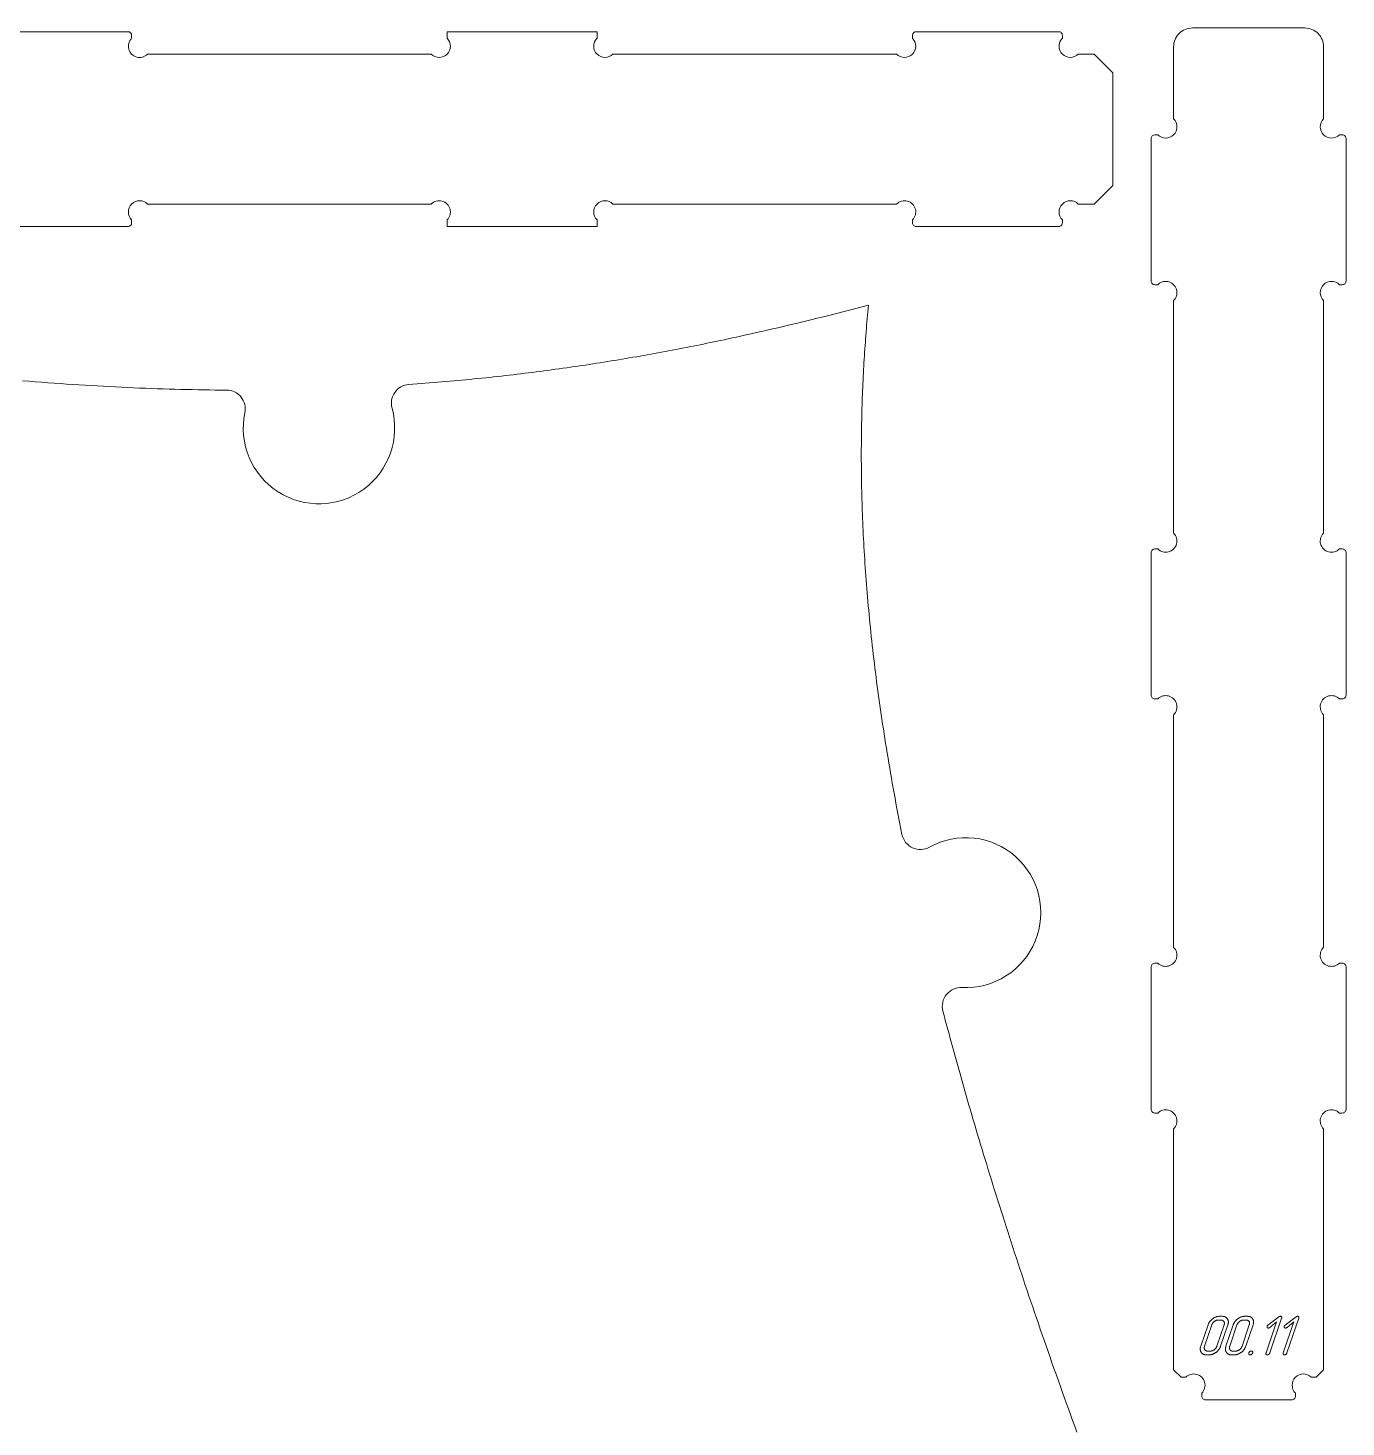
# Model space of a CAD drawing. Header units: millimetres. Extents: x 10 to 1464, y -737 to -10.
# Drawn here: x 384.6 to 736.2, y -383.4 to -10.2 of the extents above; entities that cross this region are included whole.
import ezdxf

# ---------------------------------------------------------------- set-up
doc = ezdxf.new("R2010")
doc.units = ezdxf.units.MM
doc.layers.add('Cut', color=7, linetype='Continuous', lineweight=0)
doc.layers.add('Mark', color=7, linetype='Continuous', lineweight=0)

msp = doc.modelspace()

# ---------------------------------------------------------------- linework, layer by layer
at = {"layer": 'Cut'}
for points in [[(373.213451, -11.16194), (411.213375, -11.16194, -0.4142135624), (412.213373, -12.161938), (412.213373, -12.919287, 1), (416.456014, -17.161928), (492.137231, -17.161928, 1), (496.379872, -12.919287), (496.379872, -11.16194), (536.379792, -11.16194), (536.379792, -12.919287, 1), (540.622433, -17.161928), (616.303649, -17.161928, 1), (620.54629, -12.919287), (620.54629, -12.161938, -0.4142135624), (621.546288, -11.16194), (659.546212, -11.16194, -0.4142135624), (660.54621, -12.161938), (660.54621, -12.919287, 1), (664.788851, -17.161928), (669.046193, -17.161928), (674.046183, -22.161918), (674.046183, -52.161858), (669.046193, -57.161848), (664.788851, -57.161848, 1), (660.54621, -61.404489), (660.54621, -62.161838, -0.4142135624), (659.546212, -63.161836), (621.546288, -63.161836, -0.4142135624), (620.54629, -62.161838), (620.54629, -61.404489, 1), (616.303649, -57.161848), (540.622433, -57.161848, 1), (536.379792, -61.404489), (536.379792, -63.161836), (496.379872, -63.161836), (496.379872, -61.404489, 1), (492.137231, -57.161848), (416.456014, -57.161848, 1), (412.213373, -61.404489), (412.213373, -62.161838, -0.4142135624), (411.213375, -63.161836), (373.213451, -63.161836, -0.4142135624)], [(383.110301, -104.282768), (384.803972, -104.421721), (386.491806, -104.556517), (388.173826, -104.687175), (389.850057, -104.813717), (391.52052, -104.936163), (393.185239, -105.054535), (394.844238, -105.168852), (396.497538, -105.279136), (398.145165, -105.385408), (399.78714, -105.487689), (401.423487, -105.585999), (403.054229, -105.680359), (404.67939, -105.770789), (406.298992, -105.857312), (407.913058, -105.939947), (409.521612, -106.018716), (411.124677, -106.093638), (412.722277, -106.164736), (414.314433, -106.23203), (415.90117, -106.29554), (417.48251, -106.355288), (419.058477, -106.411294), (420.629095, -106.463579), (422.194385, -106.512164), (423.754371, -106.55707), (425.309077, -106.598318), (426.858526, -106.635928), (428.40274, -106.669921), (429.941743, -106.700318), (431.475559, -106.727139), (433.004209, -106.750407), (434.527718, -106.770141), (436.046109, -106.786362), (437.559404, -106.799091, -0.4733685227), (442.418383, -112.816508, 1.2686551321), (481.682255, -111.606828, -0.4729691755), (486.155079, -105.302161), (487.260924, -105.223401), (488.363907, -105.142798), (489.46404, -105.060364), (490.561336, -104.97611), (491.655809, -104.890047), (492.74747, -104.802187), (493.836332, -104.712541), (494.922409, -104.621122), (496.005712, -104.527939), (497.086255, -104.433006), (498.16405, -104.336332), (499.239111, -104.23793), (500.311449, -104.137811), (501.381078, -104.035987), (502.44801, -103.932469), (503.512259, -103.827267), (504.573836, -103.720395), (505.632754, -103.611863), (506.689027, -103.501683), (507.742667, -103.389866), (508.793686, -103.276423), (509.842098, -103.161367), (510.887915, -103.044708), (511.93115, -102.926458), (512.971816, -102.806629), (514.009925, -102.685231), (515.045491, -102.562276), (516.078525, -102.437776), (517.109041, -102.311743), (518.137051, -102.184187), (519.162568, -102.05512), (520.185605, -101.924553), (521.206175, -101.792499), (522.22429, -101.658968), (523.239963, -101.523971), (524.253207, -101.387521), (525.264034, -101.249629), (526.272458, -101.110306), (527.27849, -100.969563), (528.282144, -100.827412), (529.283433, -100.683865), (530.282369, -100.538933), (531.278965, -100.392628), (532.273234, -100.24496), (533.265188, -100.095941), (534.25484, -99.945583), (535.242203, -99.793897), (536.22729, -99.640895), (537.210113, -99.486588), (538.190685, -99.330987), (539.169019, -99.174105), (540.145127, -99.015952), (541.119023, -98.856539), (542.090719, -98.695879), (543.060228, -98.533982), (544.027562, -98.370861), (544.992734, -98.206526), (545.955758, -98.04099), (546.916645, -97.874263), (547.875409, -97.706356), (548.832062, -97.537282), (549.786616, -97.367052), (550.739086, -97.195678), (551.689483, -97.02317), (552.63782, -96.84954), (553.58411, -96.6748), (554.528365, -96.49896), (555.470599, -96.322034), (556.410824, -96.144031), (557.349053, -95.964963), (558.285299, -95.784843), (559.219574, -95.603681), (560.15189, -95.421488), (561.082262, -95.238277), (562.010701, -95.054058), (562.937221, -94.868843), (563.861833, -94.682644), (564.784551, -94.495471), (565.705388, -94.307338), (566.624355, -94.118253), (567.541467, -93.928231), (568.456736, -93.73728), (569.370174, -93.545414), (570.281794, -93.352644), (572.099631, -92.964436), (573.91035, -92.572748), (575.714052, -92.177671), (577.51084, -91.779296), (579.300814, -91.377717), (581.084078, -90.973023), (582.860733, -90.565307), (584.630881, -90.154659), (586.394623, -89.741173), (588.152062, -89.324939), (589.903299, -88.906048), (591.648437, -88.484593), (593.387577, -88.060664), (595.120822, -87.634355), (596.848273, -87.205755), (598.570031, -86.774956), (600.2862, -86.342051), (601.99688, -85.90713), (603.702174, -85.470286), (605.402172, -85.031594), (607.096927, -84.591084), (608.786487, -84.148779), (608.704309, -85.031273), (608.623672, -85.916087), (608.544598, -86.803248), (608.467106, -87.692782), (608.391217, -88.584718), (608.31695, -89.479084), (608.244327, -90.375905), (608.173368, -91.275211), (608.104093, -92.177028), (608.036523, -93.081385), (607.970677, -93.988307), (607.906576, -94.897823), (607.844241, -95.809961), (607.783692, -96.724748), (607.724949, -97.64221), (607.668032, -98.562377), (607.612962, -99.485274), (607.55976, -100.41093), (607.508445, -101.339373), (607.459038, -102.270628), (607.411559, -103.204725), (607.366028, -104.141691), (607.322467, -105.081552), (607.280895, -106.024336), (607.241332, -106.970072), (607.2038, -107.918786), (607.168318, -108.870505), (607.134906, -109.825258), (607.103586, -110.783072), (607.074377, -111.743974), (607.047299, -112.707991), (607.022374, -113.675152), (606.999621, -114.645483), (606.97906, -115.619012), (606.960713, -116.595767), (606.944599, -117.575774), (606.930739, -118.559062), (606.919153, -119.545658), (606.909862, -120.535589), (606.902885, -121.528883), (606.898244, -122.525568), (606.895958, -123.52567), (606.896048, -124.529217), (606.898534, -125.536237), (606.903436, -126.546757), (606.910775, -127.560805), (606.920572, -128.578407), (606.932846, -129.599593), (606.947618, -130.624388), (606.964909, -131.652821), (606.984738, -132.684918), (607.007126, -133.720708), (607.032093, -134.760218), (607.05966, -135.803475), (607.089846, -136.850507), (607.122674, -137.901341), (607.158161, -138.956005), (607.19633, -140.014525), (607.2372, -141.076931), (607.280792, -142.143248), (607.327126, -143.213506), (607.376223, -144.28773), (607.428102, -145.365948), (607.482784, -146.448189), (607.540289, -147.534479), (607.600639, -148.624845), (607.663852, -149.719316), (607.72995, -150.817919), (607.798953, -151.920681), (607.870881, -153.02763), (607.945754, -154.138793), (608.023594, -155.254197), (608.104419, -156.373871), (608.188251, -157.497841), (608.27511, -158.626136), (608.365016, -159.758781), (608.45799, -160.895806), (608.554052, -162.037237), (608.653222, -163.183102), (608.75552, -164.333428), (608.860968, -165.488243), (608.969584, -166.647575), (609.081391, -167.81145), (609.196407, -168.979896), (609.314654, -170.152941), (609.436152, -171.330612), (609.56092, -172.512937), (609.68898, -173.699942), (609.820352, -174.891656), (609.955055, -176.088107), (610.093111, -177.28932), (610.23454, -178.495325), (610.379362, -179.706147), (610.527597, -180.921816), (610.679266, -182.142358), (610.83439, -183.367801), (610.992987, -184.598171), (611.15508, -185.833498), (611.320688, -187.073808), (611.489831, -188.319128), (611.66253, -189.569486), (611.838806, -190.82491), (612.018677, -192.085427), (612.202166, -193.351064), (612.389292, -194.621849), (612.580076, -195.89781), (612.774537, -197.178973), (612.972697, -198.465367), (613.174576, -199.757019), (613.380193, -201.053955), (613.58957, -202.356205), (613.802726, -203.663794), (614.019683, -204.976751), (614.240459, -206.295104), (614.465077, -207.618878), (614.693555, -208.948103), (614.925915, -210.282806), (615.162177, -211.623013), (615.402361, -212.968752), (615.646487, -214.320052), (615.894576, -215.676939), (616.146647, -217.03944), (616.402723, -218.407584), (616.662822, -219.781398), (616.926966, -221.160908), (617.195173, -222.546144), (617.467466, -223.937131), (617.743865, -225.333898, 0.5083801944), (625.075102, -228.729547, -1.3267637469), (633.761038, -266.188319, 0.5074658755), (628.668657, -272.44984), (628.989108, -273.668706), (629.312339, -274.891462), (629.638358, -276.118121), (629.967174, -277.348694), (630.298797, -278.583194), (630.633235, -279.821632), (630.970498, -281.064022), (631.310594, -282.310375), (631.653533, -283.560703), (631.999323, -284.815018), (632.347974, -286.073334), (632.699494, -287.335661), (633.053893, -288.602012), (633.411179, -289.872399), (633.771362, -291.146835), (634.13445, -292.425331), (634.500453, -293.7079), (634.869379, -294.994554), (635.241239, -296.285305), (635.616039, -297.580165), (635.993791, -298.879147), (636.374502, -300.182262), (636.758182, -301.489523), (637.144839, -302.800941), (637.534484, -304.11653), (637.927124, -305.436301), (638.322768, -306.760266), (638.721427, -308.088438), (639.123108, -309.420828), (639.527821, -310.75745), (639.935575, -312.098314), (640.346378, -313.443434), (640.760241, -314.792821), (641.177171, -316.146488), (641.597178, -317.504447), (642.020271, -318.866709), (642.446459, -320.233288), (642.875751, -321.604194), (643.308156, -322.979442), (643.743683, -324.359041), (644.18234, -325.743006), (644.624138, -327.131347), (645.069085, -328.524078), (645.517189, -329.92121), (645.968461, -331.322755), (646.422909, -332.728726), (646.880541, -334.139134), (647.341368, -335.553993), (647.805398, -336.973314), (648.27264, -338.397109), (648.743103, -339.82539), (649.216796, -341.25817), (649.693729, -342.695461), (650.173909, -344.137275), (650.657347, -345.583624), (651.144051, -347.03452), (651.63403, -348.489976), (652.127293, -349.950003), (652.623849, -351.414614), (653.123708, -352.883821), (653.626878, -354.357637), (654.133368, -355.836072), (654.643188, -357.31914), (655.156346, -358.806853), (655.672851, -360.299222), (656.192712, -361.796261), (656.715939, -363.297981), (657.24254, -364.804394), (657.772525, -366.315512), (658.305902, -367.831348), (658.84268, -369.351914), (659.382869, -370.877222), (659.926477, -372.407284), (660.473514, -373.942113), (661.023988, -375.48172), (661.577909, -377.026118), (662.135285, -378.575318), (662.696126, -380.129334), (663.26044, -381.688176), (663.828237, -383.251859), (664.399525, -384.820392)]]:
    msp.add_lwpolyline(points, format="xyb", dxfattribs=at)
msp.add_lwpolyline([(692.223952, -370.176955), (690.223956, -368.176959), (690.223956, -303.919737, 1), (685.981315, -299.677096), (685.223966, -299.677096, -0.4142135624), (684.223968, -298.677098), (684.223968, -260.677174, -0.4142134806), (685.223966, -259.677176), (685.981315, -259.677176, 1), (690.223956, -255.434535), (690.223956, -193.419958, 1), (685.981315, -189.177317), (685.223966, -189.177317, -0.4142135624), (684.223968, -188.177319), (684.223968, -150.177395, -0.4142135624), (685.223966, -149.177397), (685.981315, -149.177397, 1), (690.223956, -144.934756), (690.223956, -82.920179, 1), (685.981315, -78.677538), (685.223966, -78.677538, -0.4142135624), (684.223968, -77.67754), (684.223968, -39.677615, -0.4142134141), (685.223966, -38.677618), (685.981315, -38.677618, 1), (690.223956, -34.434977), (690.223956, -15.177665, -0.4142135624), (695.223946, -10.177675), (725.223886, -10.177675, -0.4142135624), (730.223876, -15.177665), (730.223876, -34.434977, 1), (734.466517, -38.677618), (735.223866, -38.677618, -0.4142135624), (736.223864, -39.677615), (736.223864, -77.67754, -0.4142135624), (735.223866, -78.677538), (734.466517, -78.677538, 1), (730.223876, -82.920179), (730.223876, -144.934756, 1), (734.466517, -149.177397), (735.223866, -149.177397, -0.4142135624), (736.223864, -150.177394), (736.223864, -188.177319, -0.4142135624), (735.223866, -189.177317), (734.466517, -189.177317, 1), (730.223876, -193.419958), (730.223876, -255.434535, 1), (734.466517, -259.677176), (735.223866, -259.677176, -0.4142135624), (736.223864, -260.677174), (736.223864, -298.677098, -0.4142135624), (735.223866, -299.677096), (734.466517, -299.677096, 1), (730.223876, -303.919737), (730.223876, -368.176959), (728.22388, -370.176955), (726.966532, -370.176955, 1), (722.723891, -374.419596), (722.723891, -375.176945, -0.4142135624), (721.723893, -376.176943), (698.723939, -376.176943, -0.4142135624), (697.723941, -375.176945), (697.723941, -374.419596, 1), (693.4813, -370.176955)], format="xyb", close=True, dxfattribs=at)
at = {"layer": 'Mark'}
for points in [[(698.973939, -364.188524), (699.688223, -364.188524), (699.807729, -364.185918), (699.926765, -364.178098), (700.045331, -364.165066), (700.163428, -364.146821), (700.281055, -364.123364), (700.398213, -364.094693), (700.514901, -364.06081), (700.63112, -364.021714), (700.746869, -363.977405), (700.862149, -363.927883), (700.976959, -363.873148), (701.0913, -363.8132), (701.205171, -363.74804), (701.318573, -363.677667), (701.431505, -363.602081), (701.543967, -363.521282), (701.65395, -363.436768), (701.759444, -363.350034), (701.860449, -363.261083), (701.956965, -363.169912), (702.048992, -363.076523), (702.136529, -362.980915), (702.219578, -362.883089), (702.298137, -362.783044), (702.372207, -362.680781), (702.441788, -362.576298), (702.50688, -362.469598), (702.567483, -362.360678), (702.623597, -362.24954), (702.675221, -362.136184), (702.722356, -362.020608), (702.765003, -361.902814), (704.706963, -356.18854), (704.744283, -356.071012), (704.775606, -355.955677), (704.800932, -355.842534), (704.820261, -355.731583), (704.833594, -355.622825), (704.84093, -355.516259), (704.84227, -355.411886), (704.837613, -355.309705), (704.826959, -355.209717), (704.810308, -355.111921), (704.787661, -355.016318), (704.759017, -354.922907), (704.724376, -354.831689), (704.683739, -354.742663), (704.637105, -354.655829), (704.584475, -354.571188), (704.526851, -354.490254), (704.465237, -354.414542), (704.399634, -354.344051), (704.330042, -354.278782), (704.25646, -354.218734), (704.178889, -354.163908), (704.097328, -354.114303), (704.011778, -354.06992), (703.922238, -354.030758), (703.828708, -353.996818), (703.731189, -353.9681), (703.629681, -353.944603), (703.524183, -353.926327), (703.414695, -353.913273), (703.301218, -353.905441), (703.183752, -353.90283), (702.469468, -353.90283), (702.351409, -353.905447), (702.23373, -353.913297), (702.11643, -353.92638), (701.999508, -353.944697), (701.882966, -353.968247), (701.766802, -353.99703), (701.651017, -354.031047), (701.535611, -354.070297), (701.420583, -354.11478), (701.305935, -354.164496), (701.191665, -354.219446), (701.077775, -354.279629), (700.964263, -354.345046), (700.85113, -354.415696), (700.738376, -354.491579), (700.626, -354.572695), (700.516064, -354.657507), (700.410628, -354.744476), (700.309691, -354.833602), (700.213253, -354.924885), (700.121316, -355.018325), (700.033878, -355.113922), (699.950939, -355.211677), (699.8725, -355.311589), (699.798561, -355.413658), (699.729121, -355.517884), (699.664181, -355.624267), (699.60374, -355.732807), (699.547799, -355.843505), (699.496358, -355.956359), (699.449416, -356.071371), (699.406974, -356.18854), (697.465013, -361.902814), (697.42772, -362.020249), (697.396393, -362.135501), (697.371033, -362.248569), (697.351638, -362.359454), (697.33821, -362.468156), (697.330748, -362.574674), (697.329252, -362.679009), (697.333722, -362.781161), (697.344158, -362.881129), (697.360561, -362.978914), (697.382929, -363.074516), (697.411264, -363.167935), (697.445565, -363.25917), (697.485832, -363.348222), (697.532066, -363.43509), (697.584265, -363.519775), (697.641427, -363.600757), (697.702549, -363.676513), (697.767629, -363.747045), (697.836668, -363.812353), (697.909666, -363.872436), (697.986623, -363.927294), (698.067539, -363.976928), (698.152414, -364.021337), (698.241248, -364.060521), (698.334041, -364.094481), (698.430794, -364.123217), (698.531505, -364.146727), (698.636175, -364.165013), (698.744804, -364.178075), (698.857392, -364.185912)], [(705.695354, -364.188524), (706.409638, -364.188524), (706.529144, -364.185918), (706.64818, -364.178098), (706.766746, -364.165066), (706.884843, -364.146821), (707.00247, -364.123364), (707.119628, -364.094693), (707.236317, -364.06081), (707.352535, -364.021714), (707.468285, -363.977405), (707.583564, -363.927883), (707.698374, -363.873148), (707.812715, -363.8132), (707.926586, -363.74804), (708.039988, -363.677667), (708.15292, -363.602081), (708.265382, -363.521282), (708.375365, -363.436768), (708.48086, -363.350034), (708.581864, -363.261083), (708.67838, -363.169912), (708.770407, -363.076523), (708.857944, -362.980915), (708.940993, -362.883089), (709.019552, -362.783044), (709.093622, -362.680781), (709.163203, -362.576298), (709.228295, -362.469598), (709.288898, -362.360678), (709.345012, -362.24954), (709.396636, -362.136184), (709.443772, -362.020608), (709.486418, -361.902814), (711.428378, -356.18854), (711.465698, -356.071012), (711.497021, -355.955677), (711.522347, -355.842534), (711.541676, -355.731583), (711.555009, -355.622825), (711.562345, -355.516259), (711.563685, -355.411886), (711.559028, -355.309705), (711.548374, -355.209717), (711.531723, -355.111921), (711.509076, -355.016318), (711.480432, -354.922907), (711.445791, -354.831689), (711.405154, -354.742663), (711.35852, -354.655829), (711.30589, -354.571188), (711.248266, -354.490254), (711.186652, -354.414542), (711.12105, -354.344051), (711.051457, -354.278782), (710.977875, -354.218734), (710.900304, -354.163908), (710.818743, -354.114303), (710.733193, -354.06992), (710.643653, -354.030758), (710.550123, -353.996818), (710.452604, -353.9681), (710.351096, -353.944603), (710.245598, -353.926327), (710.13611, -353.913273), (710.022633, -353.905441), (709.905167, -353.90283), (709.190883, -353.90283), (709.072825, -353.905447), (708.955145, -353.913297), (708.837845, -353.92638), (708.720923, -353.944697), (708.604381, -353.968247), (708.488217, -353.99703), (708.372432, -354.031047), (708.257026, -354.070297), (708.141998, -354.11478), (708.02735, -354.164496), (707.91308, -354.219446), (707.79919, -354.279629), (707.685678, -354.345046), (707.572545, -354.415696), (707.459791, -354.491579), (707.347415, -354.572695), (707.237479, -354.657507), (707.132043, -354.744476), (707.031106, -354.833602), (706.934669, -354.924885), (706.842731, -355.018325), (706.755293, -355.113922), (706.672354, -355.211677), (706.593915, -355.311589), (706.519976, -355.413658), (706.450536, -355.517884), (706.385596, -355.624267), (706.325155, -355.732807), (706.269214, -355.843505), (706.217773, -355.956359), (706.170831, -356.071371), (706.128389, -356.18854), (704.186428, -361.902814), (704.149135, -362.020249), (704.117808, -362.135501), (704.092448, -362.248569), (704.073053, -362.359454), (704.059625, -362.468156), (704.052163, -362.574674), (704.050667, -362.679009), (704.055137, -362.781161), (704.065573, -362.881129), (704.081976, -362.978914), (704.104344, -363.074516), (704.132679, -363.167935), (704.16698, -363.25917), (704.207247, -363.348222), (704.253481, -363.43509), (704.30568, -363.519775), (704.362843, -363.600757), (704.423964, -363.676513), (704.489044, -363.747045), (704.558083, -363.812353), (704.631081, -363.872436), (704.708038, -363.927294), (704.788954, -363.976928), (704.873829, -364.021337), (704.962663, -364.060521), (705.055457, -364.094481), (705.152209, -364.123217), (705.25292, -364.146727), (705.35759, -364.165013), (705.466219, -364.178075), (705.578807, -364.185912)], [(719.042426, -354.402829), (719.060689, -354.343148), (719.073626, -354.287316), (719.081238, -354.235335), (719.083524, -354.187205), (719.080485, -354.142925), (719.07212, -354.102495), (719.058428, -354.065916), (719.039412, -354.033187), (719.015069, -354.004309), (718.985401, -353.979281), (718.950407, -353.958104), (718.910087, -353.940777), (718.864442, -353.9273), (718.813471, -353.917674), (718.757174, -353.911898), (718.695551, -353.909973), (718.644964, -353.912198), (718.594763, -353.918874), (718.54495, -353.93), (718.495523, -353.945576), (718.446484, -353.965602), (718.397833, -353.990079), (718.349568, -354.019006), (718.30169, -354.052384), (715.40058, -356.228384), (715.362025, -356.258035), (715.326382, -356.290291), (715.293652, -356.325153), (715.263834, -356.362619), (715.236928, -356.402691), (715.212934, -356.445369), (715.191852, -356.490651), (715.173683, -356.538539), (715.158891, -356.589028), (715.149391, -356.637814), (715.145184, -356.684898), (715.14627, -356.730281), (715.152648, -356.773961), (715.164319, -356.815939), (715.181282, -356.856215), (715.203538, -356.894789), (715.230093, -356.930154), (715.259952, -356.960804), (715.293116, -356.986739), (715.329584, -357.007958), (715.369357, -357.024462), (715.412435, -357.03625), (715.458817, -357.043324), (715.508504, -357.045681), (715.558699, -357.043379), (715.608783, -357.036474), (715.658755, -357.024964), (715.708615, -357.008851), (715.758364, -356.988134), (715.808001, -356.962813), (715.857527, -356.932888), (715.906941, -356.89836), (717.692986, -355.40997), (714.879599, -363.688525), (714.860969, -363.749072), (714.847573, -363.805712), (714.839411, -363.858447), (714.836484, -363.907275), (714.838791, -363.952196), (714.846331, -363.993212), (714.859106, -364.030321), (714.877116, -364.063524), (714.900359, -364.092821), (714.928837, -364.118212), (714.962549, -364.139696), (715.001495, -364.157274), (715.045675, -364.170946), (715.095089, -364.180712), (715.149738, -364.186571), (715.209621, -364.188524), (715.271696, -364.186571), (715.331138, -364.180712), (715.387945, -364.170946), (715.442119, -364.157274), (715.493658, -364.139696), (715.542563, -364.118212), (715.588834, -364.092821), (715.632471, -364.063524), (715.673474, -364.030321), (715.711843, -363.993212), (715.747578, -363.952196), (715.780678, -363.907275), (715.811145, -363.858447), (715.838977, -363.805712), (715.864176, -363.749072), (715.88674, -363.688525)], [(723.620988, -354.402829), (723.639251, -354.343148), (723.652189, -354.287316), (723.659801, -354.235335), (723.662087, -354.187205), (723.659047, -354.142925), (723.650682, -354.102495), (723.636991, -354.065916), (723.617974, -354.033187), (723.593631, -354.004309), (723.563963, -353.979281), (723.528969, -353.958104), (723.48865, -353.940777), (723.443004, -353.9273), (723.392033, -353.917674), (723.335736, -353.911898), (723.274113, -353.909973), (723.223526, -353.912198), (723.173325, -353.918874), (723.123512, -353.93), (723.074086, -353.945576), (723.025047, -353.965602), (722.976395, -353.990079), (722.92813, -354.019006), (722.880253, -354.052384), (719.979142, -356.228384), (719.940587, -356.258035), (719.904945, -356.290291), (719.872214, -356.325153), (719.842396, -356.362619), (719.81549, -356.402691), (719.791496, -356.445369), (719.770415, -356.490651), (719.752246, -356.538539), (719.737453, -356.589028), (719.727953, -356.637814), (719.723746, -356.684898), (719.724832, -356.730281), (719.73121, -356.773961), (719.742881, -356.815939), (719.759844, -356.856215), (719.7821, -356.894789), (719.808655, -356.930154), (719.838514, -356.960804), (719.871678, -356.986739), (719.908146, -357.007958), (719.947919, -357.024462), (719.990997, -357.03625), (720.037379, -357.043324), (720.087066, -357.045681), (720.137261, -357.043379), (720.187345, -357.036474), (720.237317, -357.024964), (720.287177, -357.008851), (720.336926, -356.988134), (720.386563, -356.962813), (720.436089, -356.932888), (720.485503, -356.89836), (722.271549, -355.40997), (719.458161, -363.688525), (719.439531, -363.749072), (719.426135, -363.805712), (719.417974, -363.858447), (719.415046, -363.907275), (719.417353, -363.952196), (719.424894, -363.993212), (719.437669, -364.030321), (719.455678, -364.063524), (719.478921, -364.092821), (719.507399, -364.118212), (719.541111, -364.139696), (719.580057, -364.157274), (719.624237, -364.170946), (719.673652, -364.180712), (719.7283, -364.186571), (719.788183, -364.188524), (719.850259, -364.186571), (719.9097, -364.180712), (719.966508, -364.170946), (720.020681, -364.157274), (720.07222, -364.139696), (720.121126, -364.118212), (720.167397, -364.092821), (720.211034, -364.063524), (720.252037, -364.030321), (720.290405, -363.993212), (720.32614, -363.952196), (720.359241, -363.907275), (720.389707, -363.858447), (720.41754, -363.805712), (720.442738, -363.749072), (720.465302, -363.688525)], [(699.313782, -363.188526), (700.028066, -363.188526), (700.094584, -363.187054), (700.160907, -363.18264), (700.227035, -363.175282), (700.292969, -363.164981), (700.358707, -363.151736), (700.424251, -363.135549), (700.489599, -363.116418), (700.554753, -363.094344), (700.619712, -363.069327), (700.684476, -363.041366), (700.749045, -363.010463), (700.81342, -362.976616), (700.877599, -362.939826), (700.941584, -362.900093), (701.005373, -362.857416), (701.068968, -362.811797), (701.131188, -362.764098), (701.190852, -362.715185), (701.247962, -362.665056), (701.302516, -362.613712), (701.354515, -362.561153), (701.403959, -362.50738), (701.450848, -362.452391), (701.495181, -362.396187), (701.536959, -362.338768), (701.576182, -362.280134), (701.61285, -362.220285), (701.646963, -362.159221), (701.67852, -362.096942), (701.707523, -362.033448), (701.73397, -361.968739), (701.757862, -361.902814), (703.699822, -356.18854), (703.720648, -356.122882), (703.738093, -356.058413), (703.752156, -355.995132), (703.762838, -355.93304), (703.770139, -355.872138), (703.774058, -355.812424), (703.774596, -355.753899), (703.771753, -355.696563), (703.765528, -355.640416), (703.755922, -355.585457), (703.742935, -355.531688), (703.726566, -355.479107), (703.706816, -355.427715), (703.683685, -355.377513), (703.657172, -355.328499), (703.627278, -355.280674), (703.594607, -355.234919), (703.559764, -355.192116), (703.52275, -355.152265), (703.483563, -355.115366), (703.442204, -355.081419), (703.398674, -355.050424), (703.352971, -355.022381), (703.305096, -354.99729), (703.25505, -354.97515), (703.202831, -354.955963), (703.148441, -354.939727), (703.091878, -354.926444), (703.033144, -354.916112), (702.972238, -354.908732), (702.909159, -354.904304), (702.843909, -354.902828), (702.129625, -354.902828), (702.06462, -354.904309), (701.999714, -354.908751), (701.934905, -354.916155), (701.870194, -354.92652), (701.805581, -354.939847), (701.741065, -354.956135), (701.676647, -354.975385), (701.612326, -354.997597), (701.548104, -355.022769), (701.483978, -355.050904), (701.419951, -355.082), (701.356021, -355.116057), (701.292189, -355.153076), (701.228454, -355.193056), (701.164818, -355.235998), (701.101278, -355.281901), (701.039072, -355.329866), (700.979433, -355.37899), (700.922362, -355.429274), (700.867859, -355.480719), (700.815924, -355.533323), (700.766557, -355.587088), (700.719758, -355.642013), (700.675526, -355.698098), (700.633862, -355.755343), (700.594766, -355.813748), (700.558238, -355.873313), (700.524278, -355.934038), (700.492885, -355.995924), (700.46406, -356.058969), (700.437804, -356.123174), (700.414115, -356.18854), (698.472154, -361.902814), (698.451329, -361.968446), (698.43386, -362.032891), (698.419746, -362.096151), (698.408988, -362.158223), (698.401586, -362.21911), (698.397539, -362.27881), (698.396848, -362.337324), (698.399512, -362.394652), (698.405532, -362.450794), (698.414908, -362.505749), (698.427639, -362.559518), (698.443726, -362.612101), (698.463168, -362.663497), (698.485966, -362.713708), (698.51212, -362.762732), (698.541629, -362.810569), (698.573884, -362.856337), (698.608272, -362.899153), (698.644794, -362.939016), (698.68345, -362.975925), (698.724241, -363.009882), (698.767165, -363.040887), (698.812224, -363.068938), (698.859416, -363.094037), (698.908743, -363.116183), (698.960203, -363.135376), (699.013798, -363.151616), (699.069527, -363.164904), (699.127389, -363.175239), (699.187386, -363.182621), (699.249517, -363.18705)], [(706.035197, -363.188526), (706.749481, -363.188526), (706.815999, -363.187054), (706.882322, -363.18264), (706.94845, -363.175282), (707.014384, -363.164981), (707.080122, -363.151736), (707.145666, -363.135549), (707.211014, -363.116418), (707.276168, -363.094344), (707.341127, -363.069327), (707.405891, -363.041366), (707.47046, -363.010463), (707.534835, -362.976616), (707.599014, -362.939826), (707.662999, -362.900093), (707.726788, -362.857416), (707.790383, -362.811797), (707.852603, -362.764098), (707.912268, -362.715185), (707.969377, -362.665056), (708.023931, -362.613712), (708.07593, -362.561153), (708.125374, -362.50738), (708.172263, -362.452391), (708.216596, -362.396187), (708.258374, -362.338768), (708.297597, -362.280134), (708.334265, -362.220285), (708.368378, -362.159221), (708.399936, -362.096942), (708.428938, -362.033448), (708.455385, -361.968739), (708.479277, -361.902814), (710.421237, -356.18854), (710.442063, -356.122882), (710.459508, -356.058413), (710.473571, -355.995132), (710.484253, -355.93304), (710.491554, -355.872138), (710.495473, -355.812424), (710.496011, -355.753899), (710.493168, -355.696563), (710.486943, -355.640416), (710.477337, -355.585457), (710.46435, -355.531688), (710.447981, -355.479107), (710.428231, -355.427715), (710.4051, -355.377513), (710.378587, -355.328499), (710.348693, -355.280674), (710.316022, -355.234919), (710.281179, -355.192116), (710.244165, -355.152265), (710.204978, -355.115366), (710.163619, -355.081419), (710.120089, -355.050424), (710.074386, -355.022381), (710.026512, -354.99729), (709.976465, -354.97515), (709.924247, -354.955963), (709.869856, -354.939727), (709.813294, -354.926444), (709.754559, -354.916112), (709.693653, -354.908732), (709.630574, -354.904304), (709.565324, -354.902828), (708.85104, -354.902828), (708.786036, -354.904309), (708.721129, -354.908751), (708.65632, -354.916155), (708.591609, -354.92652), (708.526996, -354.939847), (708.46248, -354.956135), (708.398062, -354.975385), (708.333742, -354.997597), (708.269519, -355.022769), (708.205394, -355.050904), (708.141366, -355.082), (708.077436, -355.116057), (708.013604, -355.153076), (707.94987, -355.193056), (707.886233, -355.235998), (707.822693, -355.281901), (707.760487, -355.329866), (707.700848, -355.37899), (707.643778, -355.429274), (707.589275, -355.480719), (707.537339, -355.533323), (707.487972, -355.587088), (707.441173, -355.642013), (707.396941, -355.698098), (707.355277, -355.755343), (707.316181, -355.813748), (707.279653, -355.873313), (707.245693, -355.934038), (707.2143, -355.995924), (707.185476, -356.058969), (707.159219, -356.123174), (707.13553, -356.18854), (705.193569, -361.902814), (705.172744, -361.968446), (705.155275, -362.032891), (705.141161, -362.096151), (705.130403, -362.158223), (705.123001, -362.21911), (705.118954, -362.27881), (705.118263, -362.337324), (705.120927, -362.394652), (705.126947, -362.450794), (705.136323, -362.505749), (705.149054, -362.559518), (705.165141, -362.612101), (705.184583, -362.663497), (705.207382, -362.713708), (705.233535, -362.762732), (705.263045, -362.810569), (705.295299, -362.856337), (705.329687, -362.899153), (705.366209, -362.939016), (705.404866, -362.975925), (705.445656, -363.009882), (705.48858, -363.040887), (705.533639, -363.068938), (705.580831, -363.094037), (705.630158, -363.116183), (705.681618, -363.135376), (705.735213, -363.151616), (705.790942, -363.164904), (705.848804, -363.175239), (705.908801, -363.182621), (705.970932, -363.18705)], [(710.970901, -363.188526), (710.909691, -363.190479), (710.85106, -363.196339), (710.795008, -363.206104), (710.741535, -363.219776), (710.690642, -363.237354), (710.642327, -363.258838), (710.596592, -363.284229), (710.553436, -363.313526), (710.512859, -363.346729), (710.474861, -363.383838), (710.439442, -363.424854), (710.406603, -363.469776), (710.376343, -363.518604), (710.348662, -363.571338), (710.32356, -363.627978), (710.301037, -363.688525), (710.282407, -363.749072), (710.269011, -363.805712), (710.260849, -363.858447), (710.257922, -363.907275), (710.260228, -363.952196), (710.267769, -363.993212), (710.280544, -364.030321), (710.298553, -364.063524), (710.321797, -364.092821), (710.350275, -364.118212), (710.383986, -364.139696), (710.422932, -364.157274), (710.467113, -364.170946), (710.516527, -364.180712), (710.571176, -364.186571), (710.631058, -364.188524), (710.693134, -364.186571), (710.752576, -364.180712), (710.809383, -364.170946), (710.863557, -364.157274), (710.915096, -364.139696), (710.964001, -364.118212), (711.010272, -364.092821), (711.053909, -364.063524), (711.094912, -364.030321), (711.133281, -363.993212), (711.169016, -363.952196), (711.202116, -363.907275), (711.232583, -363.858447), (711.260415, -363.805712), (711.285613, -363.749072), (711.308178, -363.688525), (711.326766, -363.627978), (711.340066, -363.571338), (711.348076, -363.518604), (711.350797, -363.469776), (711.34823, -363.424854), (711.340373, -363.383838), (711.327227, -363.346729), (711.308791, -363.313526), (711.285067, -363.284229), (711.256054, -363.258838), (711.221751, -363.237354), (711.182159, -363.219776), (711.137279, -363.206104), (711.087109, -363.196339), (711.03165, -363.190479)]]:
    msp.add_lwpolyline(points, close=True, dxfattribs=at)

doc.saveas('drawing.dxf')
